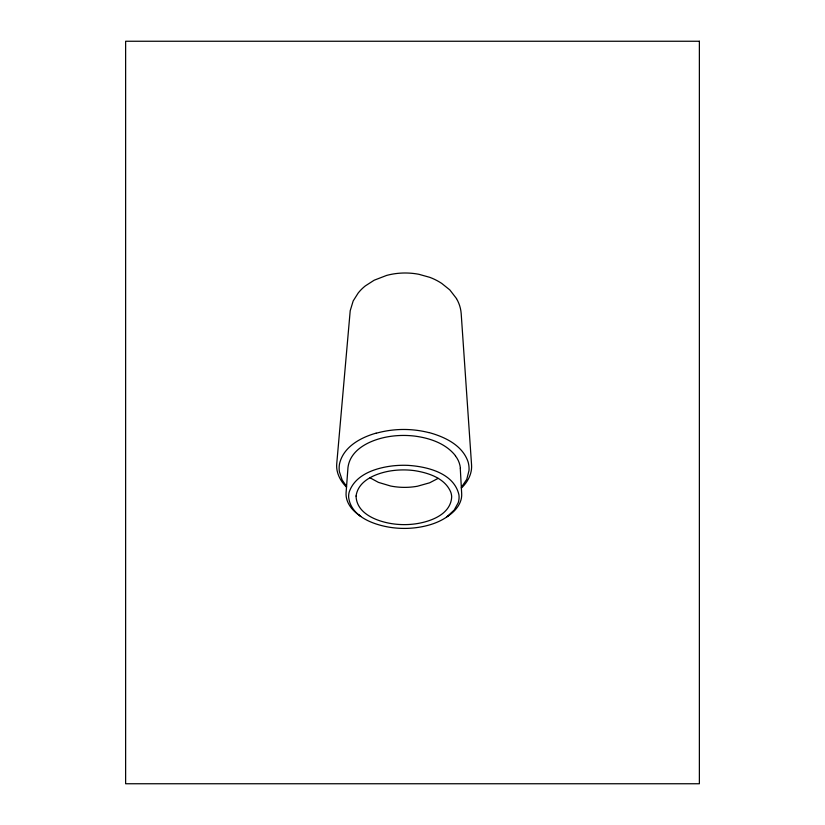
<?xml version="1.0" encoding="UTF-8"?>
<svg xmlns="http://www.w3.org/2000/svg" width="825" height="825" viewBox="0 0 825 825"><rect width="100%" height="100%" fill="white"/><g stroke="black" fill="none" stroke-linecap="round" stroke-linejoin="round"><path stroke-width="1.24" d="M461.34 487.369L466.754 479.356L469.002 470.57A24.781 24.781 0 0 0 468.022 461.68C462.309 445.118 444.675 436.848 428.907 432.527M461.381 488.08C467.672 482.161 472.23 473.705 471.56 464.877L461.185 313.521A34.526 34.526 0 0 0 456.493 298.629M447.449 516.45C454.915 511.737 462.34 503.291 461.68 493.618L460.288 468.394M446.5 517.12L454.193 510.067L458.205 502.745A18.367 18.367 0 0 0 458.948 494.928C454.111 473.076 427.206 466.548 407.89 465.362A99.763 99.763 0 0 0 392.844 465.867C375.932 467.847 355.08 474.385 349.14 492.226A17.707 17.707 0 0 0 348.635 497.145C350.79 516.089 372.199 524.174 388.523 527.072A93.617 93.617 0 0 0 418.698 527.309C429.268 525.638 439.797 522.235 448.449 515.78M438.147 478.366L429.65 482.8L417.398 486.245A72.827 72.827 0 0 1 390.617 486.018L378.407 482.367L369.992 477.778M376.118 433.135C360.721 437.508 343.489 446.768 339.58 463.609A23.595 23.595 0 0 0 339.395 471.694L342.117 479.933L346.562 486.399M359.875 515.707L359.009 515.099L360.865 516.44M358.947 515.058C351.718 510.036 345.376 501.889 346.098 492.649L347.985 467.404C350.408 449.14 370.301 440.168 386.44 437.054A87.759 87.759 0 0 1 395.649 435.775A93.607 93.607 0 0 1 414.604 436.085C429.722 438.034 445.84 443.417 455.524 455.833M346.51 487.111C340.312 481.068 335.888 472.519 336.744 463.691L350.213 310.705L353.183 300.939L358.205 292.999A45.323 45.323 0 0 1 365.3 285.924L374.179 280.211L386.585 275.437A69.754 69.754 0 0 1 395.567 273.632A72.899 72.899 0 0 1 418.77 274.271L429.835 277.355A60.112 60.112 0 0 1 441.705 283.398L449.8 289.895L456.534 298.598M455.431 455.905A23.564 23.564 0 0 1 460.412 468.383M376.148 433.259A102.29 102.29 0 0 1 428.876 432.609M356.06 496.031C356.565 513.8 377.149 521.4 392.03 523.7A81.252 81.252 0 0 0 415.253 523.885C430.165 521.812 450.842 514.573 451.688 496.825A16.232 16.232 0 0 0 450.749 492.113C444.912 478.036 428.216 472.777 414.387 470.621A83.346 83.346 0 0 0 398.289 470.075A80.293 80.293 0 0 0 394.309 470.415A77.488 77.488 0 0 0 388.482 471.281C375.138 473.859 358.132 480.779 356.06 496.031M699.373 41.25L125.627 41.25L125.627 783.75L699.373 783.75L699.373 41.25"/></g></svg>
